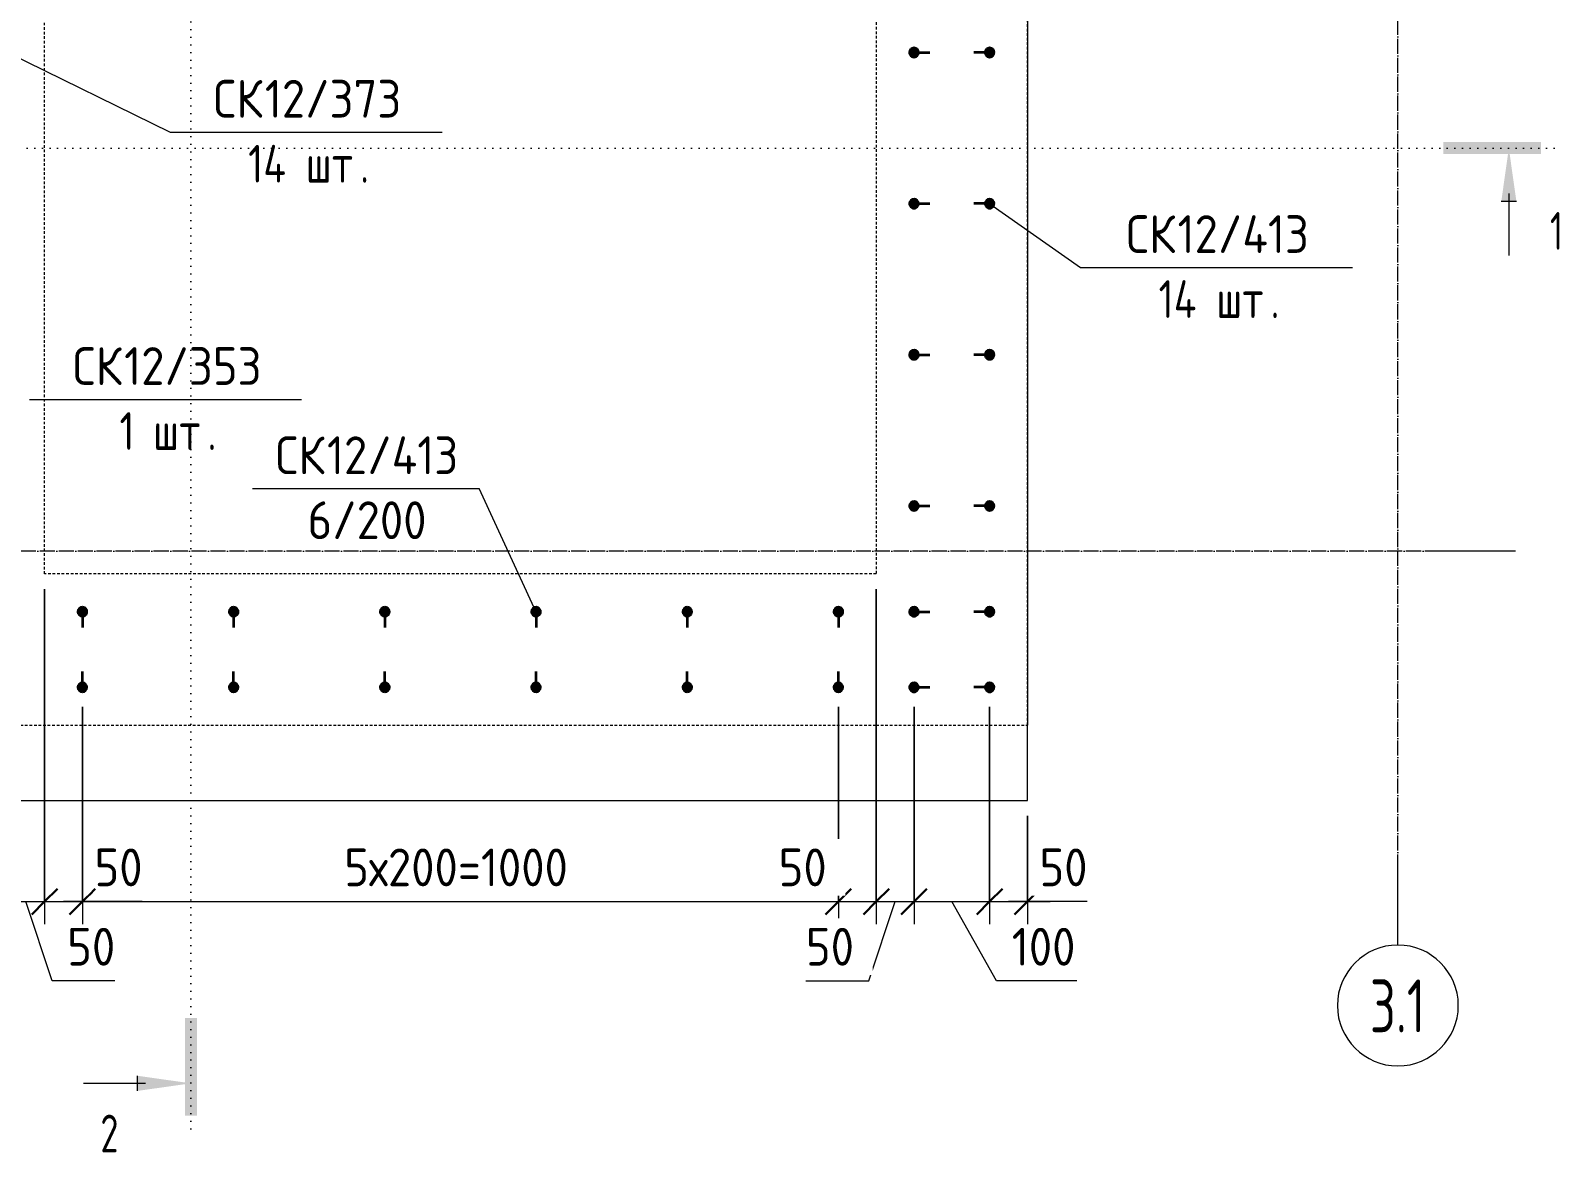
# Model space of a CAD drawing. Header units: millimetres. Extents: x -24758 to -3756, y -1583 to 75054.
# Drawn here: x -5779 to -3756, y 72010 to 73494 of the extents above; entities that cross this region are included whole.
import ezdxf

# ---------------------------------------------------------------- set-up
doc = ezdxf.new("R2010")
doc.units = ezdxf.units.MM
for name, pattern in [('01 Штриховая _4 мм_', [6, 3.5, -2.5]), ('02 Штрихпунктирная _20 мм_', [25, 20, -2.5, 0, -2.5]), ('04 Пунктир 10мм', [10, 0, -10])]:
    doc.linetypes.add(name, pattern=pattern)
for name, color, linetype, lineweight in [('AA_Dim', 7, 'Continuous', 9), ('AA_Dim-20', 7, 'Continuous', 9), ('AA_Linii', 7, 'Continuous', 9), ('AA_Razrez', 7, 'Continuous', 9), ('AA_Vinoska', 7, 'Continuous', 9), ('AF_Stena_Опалубка', 7, 'Continuous', 20), ('KR_Armatura', 7, 'Continuous', 20), ('KR_Armatura_Tonkie', 7, 'Continuous', 20), ('KR_Fundament', 7, 'Continuous', 20), ('Оси', 7, 'Continuous', 9)]:
    doc.layers.add(name, color=color, linetype=linetype, lineweight=lineweight)
doc.styles.add('ISOCPEUR', font='isocpeur.ttf', dxfattribs={"width": 0.7, "height": 50})
doc.styles.add('ISOCPEUR_1', font='isocpeur.ttf', dxfattribs={"width": 0.9, "height": 50})
doc.styles.add('ISOCPEUR_2', font='isocpeur.ttf', dxfattribs={"width": 0.8, "height": 50})
doc.styles.add('ISOCPEUR_3', font='isocpeur.ttf', dxfattribs={"width": 0.7, "height": 70})
doc.dimstyles.new('01_Точн_3_знака__непрозр_', dxfattribs={"dimscale": 304.8, "dimtxt": 49.799059, "dimasz": 0.111549, "dimexe": 0.098425, "dimexo": 0.065617, "dimgap": 0.016404, "dimtad": 1, "dimdec": 3, "dimrnd": 0.001, "dimdsep": 46, "dimtxsty": 'ISOCPEUR_1', "dimblk1": 'OBLIQUE', "dimblk2": 'OBLIQUE', "dimsah": 1, "dimcen": 0.09, "dimdle": 0.098425, "dimazin": 0, "dimtfac": 1, "dimtdec": 4, "dimtix": 1, "dimtmove": 1, "dimatfit": 3, "dimfxl": 1, "dimtvp": 1, "dimtfill": 1, "dimtolj": 1, "dimtzin": 0, "dimlwd": 18, "dimlwe": 18, "dimarcsym": 2})
doc.dimstyles.new('01_Точн_3_знака__непрозр__1', dxfattribs={"dimscale": 304.8, "dimtxt": 49.799059, "dimasz": 0.111549, "dimexe": 0.098425, "dimexo": 0.065617, "dimgap": 0.016404, "dimtad": 1, "dimdec": 3, "dimrnd": 0.001, "dimdsep": 46, "dimtxsty": 'ISOCPEUR_1', "dimblk1": 'OBLIQUE', "dimblk2": 'OBLIQUE', "dimsah": 1, "dimcen": 0.09, "dimdle": 0.098425, "dimazin": 0, "dimtfac": 1, "dimtdec": 4, "dimtix": 1, "dimtmove": 0, "dimatfit": 3, "dimfxl": 1, "dimtvp": 1, "dimtfill": 1, "dimtolj": 1, "dimtzin": 0, "dimlwd": 18, "dimlwe": 18, "dimarcsym": 2})

# ---------------------------------------------------------------- blocks, each defined once
blk = doc.blocks.new('351_Ряд стержней П переменный шаг _НесАрм_РабПлоск_ - Тип 1-3896515-Арм_КР_-0_100_1 этаж копия 2 копия 1')
at = {"layer": 'KR_Armatura_Tonkie', "lineweight": 35}
for points in [[(-6, 1046), (-7.6, 1045.8), (-9, 1045.2), (-10.2, 1044.2), (-11.2, 1043), (-11.8, 1041.6), (-12, 1040), (-11.8, 1038.4), (-11.2, 1037), (-10.2, 1035.8), (-9, 1034.8), (-7.6, 1034.2), (-5.6, 1034), (-4.4, 1034.2), (-3, 1034.8), (-1.8, 1035.8), (-0.8, 1037), (-0.2, 1038.4), (0, 1040), (-0.2, 1041.6), (-0.8, 1043), (-1.8, 1044.2), (-3, 1045.2), (-4.4, 1045.8), (-5.6, 1046)], [(94, 1046), (92.4, 1045.8), (90.9, 1045.1), (89.8, 1044.2), (88.8, 1043), (88.2, 1041.6), (88, 1040), (88.2, 1038.4), (88.8, 1037), (89.8, 1035.8), (91, 1034.8), (92.4, 1034.2), (94, 1034), (95.6, 1034.2), (97.2, 1035), (98.2, 1035.8), (99.2, 1037), (99.8, 1038.4), (100, 1040), (99.8, 1041.6), (99.2, 1043), (98.2, 1044.2), (97, 1045.2), (95.6, 1045.8)], [(-6, 946), (-7.6, 945.8), (-9, 945.2), (-10.2, 944.2), (-11.2, 943), (-11.8, 941.6), (-12, 940), (-11.8, 938.4), (-11.2, 937), (-10.2, 935.8), (-9, 934.8), (-7.6, 934.2), (-5.6, 934), (-4.4, 934.2), (-3, 934.8), (-1.8, 935.8), (-0.8, 937), (-0.2, 938.4), (0, 940), (-0.2, 941.6), (-0.8, 943), (-1.8, 944.2), (-3, 945.2), (-4.4, 945.8), (-5.6, 946)], [(94, 946), (92.4, 945.8), (90.6, 944.9), (89.8, 944.2), (88.8, 943), (88.2, 941.6), (88, 940), (88.2, 938.4), (88.8, 937), (89.8, 935.8), (91, 934.8), (92.4, 934.2), (94, 934), (95.6, 934.2), (97.2, 935), (98.2, 935.8), (99.2, 937), (99.8, 938.4), (100, 940), (99.8, 941.6), (99.2, 943), (98.2, 944.2), (97, 945.2), (95.6, 945.8)], [(-6, 806), (-7.6, 805.8), (-9, 805.2), (-10.2, 804.2), (-11.2, 803), (-11.8, 801.6), (-12, 800), (-11.8, 798.4), (-11.2, 797), (-10.2, 795.8), (-9, 794.8), (-7.6, 794.2), (-5.6, 794), (-3.7, 794.5), (-3, 794.8), (-1.8, 795.8), (-0.8, 797), (-0.2, 798.4), (0, 800), (-0.2, 801.6), (-0.8, 803), (-1.8, 804.2), (-3, 805.2), (-4.4, 805.8), (-5.6, 806)], [(94, 806), (92.4, 805.8), (91, 805.2), (89.8, 804.2), (88.8, 803), (88.2, 801.6), (88, 800), (88.2, 798.4), (88.8, 797), (89.8, 795.8), (91.7, 794.5), (92.4, 794.2), (94, 794), (96.3, 794.5), (97.2, 795), (98.2, 795.8), (99.2, 797), (99.8, 798.4), (100, 800), (99.8, 801.6), (99.2, 803), (98.2, 804.2), (97, 805.2), (95.6, 805.8)], [(-6, 606), (-7.6, 605.8), (-9, 605.2), (-10.2, 604.2), (-11.2, 603), (-11.8, 601.6), (-12, 600), (-11.8, 598.4), (-11.2, 597), (-10.2, 595.8), (-9, 594.8), (-7.6, 594.2), (-5.6, 594), (-4.4, 594.2), (-3, 594.8), (-1.8, 595.8), (-0.8, 597), (-0.2, 598.4), (0, 600), (-0.2, 601.6), (-0.8, 603), (-1.8, 604.2), (-3, 605.2), (-4.4, 605.8), (-5.6, 606)], [(94, 606), (92.4, 605.8), (91, 605.2), (89.8, 604.2), (88.8, 603), (88.2, 601.6), (88, 600), (88.2, 598.4), (88.8, 597), (89.8, 595.8), (91, 594.8), (92.4, 594.2), (94.3, 594), (95.6, 594.2), (97.2, 595), (98.2, 595.8), (99.2, 597), (99.8, 598.4), (100, 600), (99.8, 601.6), (99.2, 603), (98.2, 604.2), (97, 605.2), (95.6, 605.8)], [(-6, 406), (-7.6, 405.8), (-9, 405.2), (-10.2, 404.2), (-11.2, 403), (-11.8, 401.6), (-12, 400), (-11.8, 398.4), (-11.2, 397), (-10.2, 395.8), (-9, 394.8), (-7.6, 394.2), (-5.6, 394), (-4.4, 394.2), (-3, 394.8), (-1.8, 395.8), (-0.8, 397), (-0.2, 398.4), (0, 400), (-0.2, 401.6), (-0.8, 403), (-1.8, 404.2), (-3, 405.2), (-4.4, 405.8), (-5.6, 406)], [(94, 406), (92.4, 405.8), (91, 405.2), (89.8, 404.2), (88.8, 403), (88.2, 401.6), (88, 400), (88.2, 398.4), (88.8, 397), (89.8, 395.8), (91, 394.8), (92.4, 394.2), (94, 394), (95.6, 394.2), (97.2, 395), (98.2, 395.8), (99.2, 397), (99.8, 398.4), (100, 400), (99.8, 401.6), (99.2, 403), (98.2, 404.2), (97, 405.2), (95.6, 405.8)], [(-6, 206), (-8, 205.6), (-9, 205.2), (-10.2, 204.2), (-11.2, 203), (-11.8, 201.6), (-12, 200), (-11.8, 198.4), (-11.2, 197), (-10.2, 195.8), (-9, 194.8), (-7.6, 194.2), (-5.6, 194), (-4.4, 194.2), (-3, 194.8), (-1.8, 195.8), (-0.8, 197), (-0.2, 198.4), (0, 200), (-0.2, 201.6), (-0.8, 203), (-1.8, 204.2), (-3, 205.2), (-4.4, 205.8)], [(94, 206), (92, 205.6), (91, 205.2), (89.8, 204.2), (88.8, 203), (88.2, 201.6), (88, 200), (88.2, 198.4), (88.8, 197), (89.8, 195.8), (91, 194.8), (92.4, 194.2), (94, 194), (95.6, 194.2), (97.2, 195), (98.2, 195.8), (99.2, 197), (99.8, 198.4), (100, 200), (99.8, 201.6), (99.2, 203), (98.2, 204.2), (97, 205.2), (95.6, 205.8)], [(-6, 6), (-7.6, 5.8), (-9, 5.2), (-10.2, 4.2), (-11.2, 3), (-11.8, 1.6), (-12, 0), (-11.8, -1.6), (-11.2, -3), (-10.2, -4.2), (-9, -5.2), (-7.6, -5.8), (-5.6, -6), (-4.4, -5.8), (-3, -5.2), (-1.8, -4.2), (-0.8, -3), (-0.2, -1.6), (0, 0), (-0.2, 1.6), (-0.8, 3), (-1.8, 4.2), (-3, 5.2), (-4.4, 5.8), (-5.6, 6)], [(-6, 6), (-7.6, 5.8), (-9, 5.2), (-10.2, 4.2), (-11.2, 3), (-11.8, 1.6), (-12, 0), (-11.8, -1.6), (-11.2, -3), (-10.2, -4.2), (-9, -5.2), (-7.6, -5.8), (-5.6, -6), (-4.4, -5.8), (-3, -5.2), (-1.8, -4.2), (-0.8, -3), (-0.2, -1.6), (0, 0), (-0.2, 1.6), (-0.8, 3), (-1.8, 4.2), (-3, 5.2), (-4.4, 5.8), (-5.6, 6)], [(94, 6), (92.4, 5.8), (91, 5.2), (89.8, 4.2), (88.8, 3), (88.2, 1.6), (88, 0), (88.2, -1.6), (88.8, -3), (89.8, -4.2), (91, -5.2), (92.4, -5.8), (94, -6), (95.6, -5.8), (97.2, -5), (98.2, -4.2), (99.2, -3), (99.8, -1.6), (100, 0), (99.8, 1.6), (99.2, 3), (98.2, 4.2), (97, 5.2), (95.6, 5.8)], [(94, 6), (92.4, 5.8), (91, 5.2), (89.8, 4.2), (88.8, 3), (88.2, 1.6), (88, 0), (88.2, -1.6), (88.8, -3), (89.8, -4.2), (91, -5.2), (92.4, -5.8), (94, -6), (95.6, -5.8), (97.2, -5), (98.2, -4.2), (99.2, -3), (99.8, -1.6), (100, 0), (99.8, 1.6), (99.2, 3), (98.2, 4.2), (97, 5.2), (95.6, 5.8)], [(-6, -194), (-7.6, -194.2), (-9.7, -195.3), (-10.2, -195.8), (-11.2, -197), (-11.8, -198.4), (-12, -200), (-11.8, -201.6), (-11.2, -203), (-10.2, -204.2), (-9, -205.2), (-7.6, -205.8), (-5.6, -206), (-4.4, -205.8), (-3, -205.2), (-1.8, -204.2), (-0.8, -203), (-0.2, -201.6), (0, -200), (-0.2, -198.4), (-0.8, -197), (-2.3, -195.3), (-3, -194.8), (-4.4, -194.2)], [(94, -194), (92.4, -194.2), (90.3, -195.3), (89.8, -195.8), (88.8, -197), (88.2, -198.4), (88, -200), (88.2, -201.6), (88.8, -203), (89.8, -204.2), (91, -205.2), (92.4, -205.8), (94, -206), (95.6, -205.8), (97.2, -205), (98.2, -204.2), (99.2, -203), (99.8, -201.6), (100, -200), (99.8, -198.4), (99.2, -197), (98.2, -195.8), (97, -194.8), (95.6, -194.2)], [(-6, -394), (-7.6, -394.2), (-9, -394.8), (-10.3, -395.8), (-11.2, -397), (-11.8, -398.4), (-12, -400), (-11.8, -401.6), (-11.2, -403), (-10.2, -404.2), (-9, -405.2), (-7.6, -405.8), (-5.6, -406), (-4.4, -405.8), (-3, -405.2), (-1.8, -404.2), (-0.8, -403), (-0.2, -401.6), (0, -400), (-0.2, -398.4), (-0.8, -397), (-1.8, -395.8), (-3, -394.8), (-4.4, -394.2)], [(94, -394), (92.4, -394.2), (91, -394.8), (89.7, -395.8), (88.8, -397), (88.2, -398.4), (88, -400), (88.2, -401.6), (88.8, -403), (89.8, -404.2), (91, -405.2), (92.4, -405.8), (94, -406), (95.6, -405.8), (97.2, -405), (98.2, -404.2), (99.2, -403), (99.8, -401.6), (100, -400), (99.8, -398.4), (99.2, -397), (98.2, -395.8), (97, -394.8), (95.6, -394.2)], [(-6, -594), (-7.6, -594.2), (-9, -594.8), (-10.6, -596.2), (-11.2, -597), (-11.8, -598.4), (-12, -600), (-11.8, -601.6), (-11.2, -603), (-10.2, -604.2), (-9, -605.2), (-7.6, -605.8), (-5.6, -606), (-4.4, -605.8), (-3, -605.2), (-1.8, -604.2), (-0.8, -603), (-0.2, -601.6), (0, -600), (-0.2, -598.4), (-0.8, -597), (-1.8, -595.8), (-3, -594.8), (-4.4, -594.2)], [(94, -594), (92.4, -594.2), (91, -594.8), (89.4, -596.2), (88.8, -597), (88.2, -598.4), (88, -600), (88.2, -601.6), (88.8, -603), (89.8, -604.2), (91, -605.2), (92.4, -605.8), (94, -606), (95.6, -605.8), (97.2, -605), (98.2, -604.2), (99.2, -603), (99.8, -601.6), (100, -600), (99.8, -598.4), (99.2, -597), (98.2, -595.8), (97, -594.8), (95.6, -594.2)], [(-6, -794), (-7.6, -794.2), (-9, -794.8), (-10.2, -795.8), (-11.2, -797), (-11.8, -798.4), (-12, -800), (-11.8, -801.6), (-11.2, -803), (-10.2, -804.2), (-9, -805.2), (-7.6, -805.8), (-5.6, -806), (-4.4, -805.8), (-3, -805.2), (-1.8, -804.2), (-0.8, -803), (-0.2, -801.6), (0, -800), (-0.2, -798.4), (-1, -796.7), (-1.8, -795.8), (-3, -794.8), (-4.4, -794.2)], [(94, -794), (92.4, -794.2), (91, -794.8), (89.8, -795.8), (88.8, -797), (88.2, -798.4), (88, -800), (88.2, -801.6), (88.8, -803), (89.8, -804.2), (91, -805.2), (92.4, -805.8), (94, -806), (95.6, -805.8), (97.2, -805), (98.2, -804.2), (99.2, -803), (99.8, -801.6), (100, -800), (99.8, -798.4), (99.2, -797), (98.2, -795.8), (97, -794.8), (95.6, -794.2)], [(-6, -934), (-7.6, -934.2), (-9, -934.8), (-10.2, -935.8), (-11.2, -937), (-11.8, -938.4), (-12, -940), (-11.8, -941.6), (-11.2, -943), (-10.2, -944.2), (-9, -945.2), (-7.6, -945.8), (-5.6, -946), (-4.4, -945.8), (-3, -945.2), (-1.8, -944.2), (-0.8, -943), (-0.2, -941.6), (0, -940), (-0.2, -938.4), (-0.8, -937), (-1.8, -935.8), (-3.7, -934.5), (-4.4, -934.2), (-5.6, -934)], [(94, -934), (91.7, -934.5), (91, -934.8), (89.8, -935.8), (88.8, -937), (88.2, -938.4), (88, -940), (88.2, -941.6), (88.8, -943), (89.8, -944.2), (91, -945.2), (92.4, -945.8), (94, -946), (95.6, -945.8), (97.2, -945), (98.2, -944.2), (99.2, -943), (99.8, -941.6), (100, -940), (99.8, -938.4), (99.2, -937), (98.2, -935.8), (96.3, -934.5), (95.6, -934.2)], [(-6, -1034), (-7.6, -1034.2), (-9, -1034.8), (-10.2, -1035.8), (-11.2, -1037), (-11.8, -1038.4), (-12, -1040), (-11.8, -1041.6), (-11.2, -1043), (-10.2, -1044.2), (-9, -1045.2), (-7.6, -1045.8), (-5.6, -1046), (-4.4, -1045.8), (-3, -1045.2), (-1.8, -1044.2), (-0.8, -1043), (-0.2, -1041.6), (0, -1040), (-0.2, -1038.4), (-0.8, -1037), (-1.8, -1035.8), (-3.1, -1034.8), (-4.4, -1034.2), (-5.6, -1034)], [(94, -1034), (92.4, -1034.2), (91, -1034.8), (89.8, -1035.8), (88.8, -1037), (88.2, -1038.4), (88, -1040), (88.2, -1041.6), (88.8, -1043), (89.8, -1044.2), (91, -1045.2), (92.4, -1045.8), (94, -1046), (95.6, -1045.8), (97.2, -1045), (98.2, -1044.2), (99.2, -1043), (99.8, -1041.6), (100, -1040), (99.8, -1038.4), (99.2, -1037), (98.2, -1035.8), (96.9, -1034.8), (95.6, -1034.2)]]:
    blk.add_hatch(color=256, dxfattribs=at).paths.add_polyline_path(points)
at = {"layer": 'KR_Armatura'}
for centre in [(-6, 1040), (94, 1040), (-6, 940), (94, 940), (-6, 800), (94, 800), (-6, 600), (94, 600), (-6, 400), (94, 400), (-6, 200), (94, 200), (-6, 0), (-6, 0), (94, 0), (94, 0), (-6, -200), (94, -200), (-6, -400), (94, -400), (-6, -600), (94, -600), (-6, -800), (94, -800), (-6, -940), (94, -940), (-6, -1040), (94, -1040)]:
    blk.add_circle(centre, 6, dxfattribs=at)
at = {"layer": 'KR_Armatura_Tonkie', "lineweight": 35}
for p, q in [((0, 1040), (15, 1040)), ((88, 1040), (73, 1040)), ((0, 940), (15, 940)), ((88, 940), (73, 940)), ((0, 800), (15, 800)), ((88, 800), (73, 800)), ((0, 600), (15, 600)), ((88, 600), (73, 600)), ((0, 400), (15, 400)), ((88, 400), (73, 400)), ((0, 200), (15, 200)), ((88, 200), (73, 200)), ((0, 0), (15, 0)), ((88, 0), (73, 0)), ((0, 0), (15, 0)), ((88, 0), (73, 0)), ((0, -200), (15, -200)), ((88, -200), (73, -200)), ((0, -400), (15, -400)), ((88, -400), (73, -400)), ((0, -600), (15, -600)), ((88, -600), (73, -600)), ((0, -800), (15, -800)), ((88, -800), (73, -800)), ((0, -940), (15, -940)), ((88, -940), (73, -940)), ((0, -1040), (15, -1040)), ((88, -1040), (73, -1040))]:
    blk.add_line(p, q, dxfattribs=at)
for centre, start, end in [((-6, 1040), 360, 180), ((-6, 1040), 180, 0), ((94, 1040), 360, 180), ((94, 1040), 180, 360), ((-6, 940), 360, 180), ((-6, 940), 180, 0), ((94, 940), 360, 180), ((94, 940), 180, 360), ((-6, 800), 360, 180), ((-6, 800), 180, 0), ((94, 800), 360, 180), ((94, 800), 180, 360), ((-6, 600), 360, 180), ((-6, 600), 180, 0), ((94, 600), 360, 180), ((94, 600), 180, 360), ((-6, 400), 360, 180), ((94, 400), 360, 180), ((-6, 400), 180, 0), ((94, 400), 180, 360), ((-6, 200), 360, 180), ((94, 200), 360, 180), ((-6, 200), 180, 360), ((94, 200), 180, 360), ((-6, 0), 360, 180), ((-6, 0), 360, 180), ((-6, 0), 180, 360), ((94, 0), 360, 180), ((94, 0), 360, 180), ((94, 0), 180, 360), ((-6, 0), 180, 360), ((94, 0), 180, 360), ((-6, -200), 360, 180), ((-6, -200), 180, 360), ((94, -200), 360, 180), ((94, -200), 180, 360), ((-6, -400), 360, 180), ((-6, -400), 180, 0), ((94, -400), 360, 180), ((94, -400), 180, 360), ((-6, -600), 360, 180), ((-6, -600), 180, 0), ((94, -600), 360, 180), ((94, -600), 180, 360), ((-6, -800), 360, 180), ((-6, -800), 180, 0), ((94, -800), 360, 180), ((94, -800), 180, 360), ((-6, -940), 360, 180), ((-6, -940), 180, 0), ((94, -940), 360, 180), ((94, -940), 180, 360), ((-6, -1040), 360, 180), ((-6, -1040), 180, 0), ((94, -1040), 360, 180), ((94, -1040), 180, 360)]:
    blk.add_arc(centre, 6, start, end, dxfattribs=at)
blk = doc.blocks.new('351_Ряд стержней П переменный шаг _НесАрм_РабПлоск_ - Тип 1-V15-Арм_КР_-0_100_1 этаж копия 2 копия 1')
at = {"layer": 'KR_Armatura_Tonkie', "lineweight": 35}
for points in [[(0, 500), (-0.2, 501.6), (-1.1, 503.4), (-1.8, 504.2), (-3, 505.2), (-4.4, 505.8), (-6, 506), (-7.6, 505.8), (-9, 505.2), (-10.2, 504.2), (-11.2, 503), (-11.8, 501.6), (-12, 500), (-11.8, 498.4), (-11.2, 497), (-10.2, 495.8), (-9, 494.8), (-7.6, 494.2), (-6, 494), (-4.4, 494.2), (-3, 494.8), (-1.8, 495.8), (-0.8, 497), (-0.2, 498.4)], [(100, 500), (99.8, 501.6), (99.1, 503.1), (98.2, 504.2), (97, 505.2), (95.6, 505.8), (94, 506), (92.4, 505.8), (91, 505.2), (89.8, 504.2), (88.8, 503), (88.2, 501.6), (88, 500), (88.2, 498.4), (88.8, 497), (89.8, 495.8), (91, 494.8), (92.4, 494.2), (94, 494), (95.6, 494.2), (97, 494.8), (98.2, 495.8), (99.2, 497), (99.8, 498.4)], [(0, 300), (-0.2, 301.6), (-1.1, 303.4), (-1.8, 304.2), (-3.1, 305.2), (-4.4, 305.8), (-6, 306), (-7.6, 305.8), (-9, 305.2), (-10.2, 304.2), (-11.2, 303), (-11.8, 301.6), (-12, 300), (-11.8, 298.4), (-11.2, 297), (-10.2, 295.8), (-9, 294.8), (-7.6, 294.2), (-6, 294), (-4.4, 294.2), (-3, 294.8), (-1.8, 295.8), (-0.8, 297), (-0.2, 298.4)], [(100, 300), (99.8, 301.6), (99.1, 303.1), (98.2, 304.2), (96.9, 305.2), (95.6, 305.8), (94, 306), (92.4, 305.8), (91, 305.2), (89.8, 304.2), (88.8, 303), (88.2, 301.6), (88, 300), (88.2, 298.4), (88.8, 297), (89.8, 295.8), (91, 294.8), (92.4, 294.2), (94, 294), (95.6, 294.2), (97, 294.8), (98.2, 295.8), (99.2, 297), (99.8, 298.4)], [(0, 100), (-0.2, 101.6), (-0.8, 103), (-1.8, 104.2), (-3, 105.2), (-4.4, 105.8), (-6, 106), (-7.6, 105.8), (-9, 105.2), (-10.2, 104.2), (-11.2, 103), (-11.8, 101.6), (-11.9, 99.5), (-11.8, 98.4), (-11.2, 97), (-10.2, 95.8), (-9, 94.8), (-7.6, 94.2), (-6, 94), (-4.4, 94.2), (-3, 94.8), (-1.8, 95.8), (-0.8, 97), (-0.2, 98.4), (-0.1, 99.5)], [(100, 100), (99.8, 101.6), (99.2, 103), (98.2, 104.2), (97, 105.2), (95.6, 105.8), (94, 106), (92.4, 105.8), (91, 105.2), (89.8, 104.2), (88.8, 103), (88.2, 101.6), (88.1, 99.5), (88.2, 98.4), (88.8, 97), (89.8, 95.8), (91, 94.8), (92.4, 94.2), (94, 94), (95.6, 94.2), (97, 94.8), (98.2, 95.8), (99.2, 97), (99.8, 98.4), (99.9, 99.5)], [(0, -100), (-0.2, -98.4), (-1.1, -96.6), (-1.8, -95.8), (-3, -94.8), (-4.4, -94.2), (-6, -94), (-7.6, -94.2), (-9, -94.8), (-10.2, -95.8), (-11.2, -97), (-11.8, -98.4), (-12, -100), (-11.8, -101.6), (-11.2, -103), (-10.2, -104.2), (-9, -105.2), (-7.6, -105.8), (-6, -106), (-4.4, -105.8), (-3, -105.2), (-1.8, -104.2), (-0.8, -103), (-0.2, -101.6)], [(100, -100), (99.8, -98.4), (99.1, -96.9), (98.2, -95.8), (97, -94.8), (95.6, -94.2), (94, -94), (92.4, -94.2), (91, -94.8), (89.8, -95.8), (88.8, -97), (88.2, -98.4), (88, -100), (88.2, -101.6), (88.8, -103), (89.8, -104.2), (91, -105.2), (92.4, -105.8), (94, -106), (95.6, -105.8), (97, -105.2), (98.2, -104.2), (99.2, -103), (99.8, -101.6)], [(0, -300), (-0.2, -298.4), (-1.1, -296.6), (-1.8, -295.8), (-3, -294.8), (-4.4, -294.2), (-6, -294), (-7.6, -294.2), (-9.2, -295), (-10.2, -295.8), (-11.2, -297), (-11.8, -298.4), (-12, -300), (-11.8, -301.6), (-11.2, -303), (-10.2, -304.2), (-9, -305.2), (-7.6, -305.8), (-6, -306), (-4.4, -305.8), (-3, -305.2), (-1.8, -304.2), (-0.8, -303), (-0.2, -301.6)], [(100, -300), (99.8, -298.4), (99.1, -296.9), (98.2, -295.8), (97, -294.8), (95.6, -294.2), (94, -294), (92.4, -294.2), (90.8, -295), (89.8, -295.8), (88.8, -297), (88.2, -298.4), (88, -300), (88.2, -301.6), (88.8, -303), (89.8, -304.2), (91, -305.2), (92.4, -305.8), (94, -306), (95.6, -305.8), (97, -305.2), (98.2, -304.2), (99.2, -303), (99.8, -301.6)], [(0, -500), (-0.2, -498.4), (-0.8, -497), (-1.8, -495.8), (-3, -494.8), (-4.4, -494.2), (-6, -494), (-7.6, -494.2), (-9, -494.8), (-10.2, -495.8), (-11.2, -497), (-11.8, -498.4), (-11.9, -500.7), (-11.8, -501.6), (-11.2, -503), (-10.2, -504.2), (-9, -505.2), (-7.6, -505.8), (-6, -506), (-4.4, -505.8), (-3, -505.2), (-1.8, -504.2), (-0.8, -503), (-0.1, -500.7)], [(100, -500), (99.8, -498.4), (99.2, -497), (98.2, -495.8), (97, -494.8), (95.6, -494.2), (94, -494), (92.4, -494.2), (91, -494.8), (89.8, -495.8), (88.8, -497), (88.2, -498.4), (88.1, -500.7), (88.2, -501.6), (88.8, -503), (89.8, -504.2), (91, -505.2), (92.4, -505.8), (94, -506), (95.6, -505.8), (97, -505.2), (98.2, -504.2), (99.2, -503), (99.9, -500.7)]]:
    blk.add_hatch(color=256, dxfattribs=at).paths.add_polyline_path(points)
at = {"layer": 'KR_Armatura'}
for centre in [(-6, 500), (94, 500), (-6, 300), (94, 300), (-6, 100), (94, 100), (-6, -100), (94, -100), (-6, -300), (94, -300), (-6, -500), (94, -500)]:
    blk.add_circle(centre, 6, dxfattribs=at)
at = {"layer": 'KR_Armatura_Tonkie', "lineweight": 35}
for p, q in [((0, 500), (15, 500)), ((88, 500), (73, 500)), ((0, 300), (15, 300)), ((88, 300), (73, 300)), ((0, 100), (15, 100)), ((88, 100), (73, 100)), ((0, -100), (15, -100)), ((88, -100), (73, -100)), ((0, -300), (15, -300)), ((88, -300), (73, -300)), ((0, -500), (15, -500)), ((88, -500), (73, -500))]:
    blk.add_line(p, q, dxfattribs=at)
for centre, start, end in [((-6, 500), 360, 180), ((94, 500), 0, 180), ((-6, 500), 180, 360), ((94, 500), 180, 360), ((-6, 300), 360, 180), ((94, 300), 0, 180), ((-6, 300), 180, 360), ((94, 300), 180, 360), ((-6, 100), 360, 180), ((94, 100), 0, 180), ((-6, 100), 180, 360), ((94, 100), 180, 360), ((-6, -100), 360, 180), ((-6, -100), 180, 360), ((94, -100), 0, 180), ((94, -100), 180, 360), ((-6, -300), 360, 180), ((-6, -300), 180, 360), ((94, -300), 0, 180), ((94, -300), 180, 360), ((-6, -500), 360, 180), ((-6, -500), 180, 360), ((94, -500), 0, 180), ((94, -500), 180, 360)]:
    blk.add_arc(centre, 6, start, end, dxfattribs=at)
blk = doc.blocks.new('Разрез - Номер узла_ сзади-394133-Арм_КР_-0_100_1 этаж копия 2 копия 1')
at = {"layer": 'AA_Razrez'}
for points in [[(7.33, 0.4), (7.33, -0.39), (0.87, -0.39), (0.87, 0.4)], [(3.5, -3.53), (2.5, -3.53), (3, 0)]]:
    blk.add_hatch(color=256, dxfattribs=at).paths.add_polyline_path(points)
for p, q in [((3, -3), (3, -7.1)), ((2.5, -3.53), (3.5, -3.53))]:
    blk.add_line(p, q, dxfattribs=at)
blk = doc.blocks.new('042_М_Арматуры - Диам длина поз _ Комментарий-2260297-Арм_КР_-0_100_1 этаж копия 2 копия 1')
at = {"layer": 'AA_Vinoska'}
blk.add_line((-9, 0), (9, 0), dxfattribs=at)
blk = doc.blocks.new('042_М_Арматуры - Диам длина поз _ Шаг колво-3174169-Арм_КР_-0_100_1 этаж копия 2 копия 1')
at = {"layer": 'AA_Vinoska'}
blk.add_line((-7.5, 0), (7.5, 0), dxfattribs=at)
blk = doc.blocks.new('Ось сетки - d_4мм-2765513-Арм_КР_-0_100_1 этаж копия 2 копия 1')
at = {"layer": 'Оси'}
for start, end in [(360, 180), (360, 180), (180, 360), (180, 360)]:
    blk.add_arc((0, 0), 4, start, end, dxfattribs=at)
blk = doc.blocks.new('DIMBLOCK58-Арм_КР_-0_100_1 этаж копия 2 копия 1')
at = {"layer": 'AA_Dim-20', "lineweight": 18, "transparency": 16777216}
for p, q in [((-5759.9, 72755), (-5759.9, 72311.4)), ((-5759.9, 72341.4), (-5759.9, 72755)), ((-5809.9, 72599), (-5809.9, 72311.4)), ((-5809.9, 72341.4), (-5809.9, 72599)), ((-5809.9, 72341.4), (-5759.9, 72341.4)), ((-5750.1, 72236.4), (-5784.9, 72341.4)), ((-5666.9, 72236.4), (-5750.1, 72236.4))]:
    blk.add_line(p, q, dxfattribs=at)
at = {"layer": 'AA_Dim-20', "lineweight": 30, "transparency": 16777216}
for p, q in [((-5809.9, 72341.4), (-5826.9, 72324.4)), ((-5809.9, 72341.4), (-5792.9, 72358.4)), ((-5759.9, 72341.4), (-5776.9, 72324.4)), ((-5759.9, 72341.4), (-5742.9, 72358.4))]:
    blk.add_line(p, q, dxfattribs=at)
at = {"layer": 'AA_Dim-20', "color": 0, "lineweight": 18, "transparency": 16777216, "insert": (-5730.1, 72306.7), "char_height": 50, "width": 75.848, "attachment_point": 1, "line_spacing_factor": 1.149209, "style": 'ISOCPEUR_1', "bg_fill": 3, "box_fill_scale": 1.25, "bg_fill_color": 256, "bg_fill_true_color": 13158600, "bg_fill_transparency": 0}
blk.add_mtext('50', dxfattribs=at)
blk = doc.blocks.new('_Oblique')
at = {"color": 0, "linetype": 'ByBlock', "lineweight": -2}
blk.add_line((-0.5, -0.5), (0.5, 0.5), dxfattribs=at)
blk = doc.blocks.new('DIMBLOCK59-Арм_КР_-0_100_1 этаж копия 2 копия 1')
at = {"layer": 'AA_Dim-20', "lineweight": 18, "transparency": 16777216}
for p, q in [((-5759.9, 72755), (-5759.9, 72311.4)), ((-5759.9, 72341.4), (-5759.9, 72755)), ((-5709.9, 72599), (-5709.9, 72311.4)), ((-5709.9, 72341.4), (-5709.9, 72599)), ((-5759.9, 72341.4), (-5679.9, 72341.4)), ((-5714, 72341.4), (-5734.9, 72341.4)), ((-5630.8, 72341.4), (-5714, 72341.4))]:
    blk.add_line(p, q, dxfattribs=at)
at = {"layer": 'AA_Dim-20', "lineweight": 30, "transparency": 16777216}
for p, q in [((-5759.9, 72341.4), (-5776.9, 72324.4)), ((-5759.9, 72341.4), (-5742.9, 72358.4)), ((-5709.9, 72341.4), (-5726.9, 72324.4)), ((-5709.9, 72341.4), (-5692.9, 72358.4))]:
    blk.add_line(p, q, dxfattribs=at)
at = {"layer": 'AA_Dim-20', "color": 0, "lineweight": 18, "transparency": 16777216, "insert": (-5694, 72411.7), "char_height": 50, "width": 75.848, "attachment_point": 1, "line_spacing_factor": 1.149209, "style": 'ISOCPEUR_1', "bg_fill": 3, "box_fill_scale": 1.25, "bg_fill_color": 256, "bg_fill_true_color": 13158600, "bg_fill_transparency": 0}
blk.add_mtext('50', dxfattribs=at)
blk = doc.blocks.new('DIMBLOCK60-Арм_КР_-0_100_1 этаж копия 2 копия 1')
at = {"layer": 'AA_Dim-20', "lineweight": 18, "transparency": 16777216}
for p, q in [((-5709.9, 72341.4), (-5709.9, 72599)), ((-4709.9, 72341.4), (-4709.9, 72599)), ((-5739.9, 72341.4), (-4679.9, 72341.4)), ((-5709.9, 72341.4), (-5709.9, 72311.4)), ((-4709.9, 72341.4), (-4709.9, 72311.4))]:
    blk.add_line(p, q, dxfattribs=at)
at = {"layer": 'AA_Dim-20', "lineweight": 30, "transparency": 16777216}
for p, q in [((-5709.9, 72341.4), (-5726.9, 72324.4)), ((-5709.9, 72341.4), (-5692.9, 72358.4)), ((-4709.9, 72341.4), (-4726.9, 72324.4)), ((-4709.9, 72341.4), (-4692.9, 72358.4))]:
    blk.add_line(p, q, dxfattribs=at)
at = {"layer": 'AA_Dim-20', "color": 0, "lineweight": 18, "transparency": 16777216, "insert": (-5363.6, 72411.7), "char_height": 50, "width": 368.896, "attachment_point": 1, "line_spacing_factor": 1.149209, "style": 'ISOCPEUR_1', "bg_fill": 3, "box_fill_scale": 1.25, "bg_fill_color": 256, "bg_fill_true_color": 13158600, "bg_fill_transparency": 0}
blk.add_mtext('5х200=1000', dxfattribs=at)
blk = doc.blocks.new('_None')
blk = doc.blocks.new('DIMBLOCK61-Арм_КР_-0_100_1 этаж копия 2 копия 1')
at = {"layer": 'AA_Dim-20', "lineweight": 18, "transparency": 16777216}
for p, q in [((-4659.9, 72755), (-4659.9, 72311.4)), ((-4659.9, 72341.4), (-4659.9, 72755)), ((-4709.9, 72599), (-4709.9, 72311.4)), ((-4709.9, 72341.4), (-4709.9, 72599)), ((-4789, 72341.4), (-4705.8, 72341.4)), ((-4739.9, 72341.4), (-4659.9, 72341.4)), ((-4705.8, 72341.4), (-4684.9, 72341.4))]:
    blk.add_line(p, q, dxfattribs=at)
at = {"layer": 'AA_Dim-20', "lineweight": 30, "transparency": 16777216}
for p, q in [((-4709.9, 72341.4), (-4726.9, 72324.4)), ((-4709.9, 72341.4), (-4692.9, 72358.4)), ((-4659.9, 72341.4), (-4676.9, 72324.4)), ((-4659.9, 72341.4), (-4642.9, 72358.4))]:
    blk.add_line(p, q, dxfattribs=at)
at = {"layer": 'AA_Dim-20', "color": 0, "lineweight": 18, "transparency": 16777216, "insert": (-4789, 72411.7), "char_height": 50, "width": 75.848, "attachment_point": 1, "line_spacing_factor": 1.149209, "style": 'ISOCPEUR_1', "bg_fill": 3, "box_fill_scale": 1.25, "bg_fill_color": 256, "bg_fill_true_color": 13158600, "bg_fill_transparency": 0}
blk.add_mtext('50', dxfattribs=at)
blk = doc.blocks.new('DIMBLOCK62-Арм_КР_-0_100_1 этаж копия 2 копия 1')
at = {"layer": 'AA_Dim-20', "lineweight": 18, "transparency": 16777216}
for p, q in [((-4659.9, 72755), (-4659.9, 72311.4)), ((-4659.9, 72341.4), (-4659.9, 72755)), ((-4609.9, 72599), (-4609.9, 72311.4)), ((-4609.9, 72341.4), (-4609.9, 72599)), ((-4669.7, 72236.4), (-4634.9, 72341.4)), ((-4659.9, 72341.4), (-4609.9, 72341.4)), ((-4752.9, 72236.4), (-4669.7, 72236.4))]:
    blk.add_line(p, q, dxfattribs=at)
at = {"layer": 'AA_Dim-20', "lineweight": 30, "transparency": 16777216}
for p, q in [((-4659.9, 72341.4), (-4676.9, 72324.4)), ((-4659.9, 72341.4), (-4642.9, 72358.4)), ((-4609.9, 72341.4), (-4626.9, 72324.4)), ((-4609.9, 72341.4), (-4592.9, 72358.4))]:
    blk.add_line(p, q, dxfattribs=at)
at = {"layer": 'AA_Dim-20', "color": 0, "lineweight": 18, "transparency": 16777216, "insert": (-4752.9, 72306.7), "char_height": 50, "width": 75.848, "attachment_point": 1, "line_spacing_factor": 1.149209, "style": 'ISOCPEUR_1', "bg_fill": 3, "box_fill_scale": 1.25, "bg_fill_color": 256, "bg_fill_true_color": 13158600, "bg_fill_transparency": 0}
blk.add_mtext('50', dxfattribs=at)
blk = doc.blocks.new('DIMBLOCK63-Арм_КР_-0_100_1 этаж копия 2 копия 1')
at = {"layer": 'AA_Dim-20', "lineweight": 18, "transparency": 16777216}
for p, q in [((-4609.9, 72599), (-4609.9, 72311.4)), ((-4609.9, 72341.4), (-4609.9, 72599)), ((-4509.9, 72599), (-4509.9, 72311.4)), ((-4509.9, 72341.4), (-4509.9, 72599)), ((-4609.9, 72341.4), (-4509.9, 72341.4)), ((-4500.6, 72236.4), (-4559.9, 72341.4)), ((-4394.4, 72236.4), (-4500.6, 72236.4))]:
    blk.add_line(p, q, dxfattribs=at)
at = {"layer": 'AA_Dim-20', "lineweight": 30, "transparency": 16777216}
for p, q in [((-4609.9, 72341.4), (-4626.9, 72324.4)), ((-4609.9, 72341.4), (-4592.9, 72358.4)), ((-4509.9, 72341.4), (-4526.9, 72324.4)), ((-4509.9, 72341.4), (-4492.9, 72358.4))]:
    blk.add_line(p, q, dxfattribs=at)
at = {"layer": 'AA_Dim-20', "color": 0, "lineweight": 18, "transparency": 16777216, "insert": (-4480.6, 72306.7), "char_height": 50, "width": 103.429, "attachment_point": 1, "line_spacing_factor": 1.149209, "style": 'ISOCPEUR_1', "bg_fill": 3, "box_fill_scale": 1.25, "bg_fill_color": 256, "bg_fill_true_color": 13158600, "bg_fill_transparency": 0}
blk.add_mtext('100', dxfattribs=at)
blk = doc.blocks.new('DIMBLOCK64-Арм_КР_-0_100_1 этаж копия 2 копия 1')
at = {"layer": 'AA_Dim-20', "lineweight": 18, "transparency": 16777216}
for p, q in [((-4509.9, 72599), (-4509.9, 72311.4)), ((-4509.9, 72341.4), (-4509.9, 72599)), ((-4459.9, 72455), (-4459.9, 72311.4)), ((-4459.9, 72341.4), (-4459.9, 72455)), ((-4509.9, 72341.4), (-4429.9, 72341.4)), ((-4464, 72341.4), (-4484.9, 72341.4)), ((-4380.8, 72341.4), (-4464, 72341.4))]:
    blk.add_line(p, q, dxfattribs=at)
at = {"layer": 'AA_Dim-20', "lineweight": 30, "transparency": 16777216}
for p, q in [((-4509.9, 72341.4), (-4526.9, 72324.4)), ((-4509.9, 72341.4), (-4492.9, 72358.4)), ((-4459.9, 72341.4), (-4476.9, 72324.4)), ((-4459.9, 72341.4), (-4442.9, 72358.4))]:
    blk.add_line(p, q, dxfattribs=at)
at = {"layer": 'AA_Dim-20', "color": 0, "lineweight": 18, "transparency": 16777216, "insert": (-4444, 72411.7), "char_height": 50, "width": 75.848, "attachment_point": 1, "line_spacing_factor": 1.149209, "style": 'ISOCPEUR_1', "bg_fill": 3, "box_fill_scale": 1.25, "bg_fill_color": 256, "bg_fill_true_color": 13158600, "bg_fill_transparency": 0}
blk.add_mtext('50', dxfattribs=at)

msp = doc.modelspace()

# ---------------------------------------------------------------- linework, layer by layer
at = {"layer": 'AA_Linii'}
for p, q in [((-4609.9069, 72619), (-4609.9069, 72621)), ((-4509.9069, 72619), (-4509.9069, 72621))]:
    msp.add_line(p, q, dxfattribs=at)
at = {"layer": 'AA_Razrez', "linetype": '04 Пунктир 10мм'}
for p, q in [((-5566.4069, 72040.9284), (-5566.4069, 74928.8103)), ((-3763.0811, 73338.4996), (-6912.514, 73338.4996))]:
    msp.add_line(p, q, dxfattribs=at)
at = {"layer": 'AA_Vinoska'}
for p, q in [((-5807.8865, 73464.5956), (-5594.0302, 73359.7234)), ((-4509.7922, 73264.6142), (-4389.7037, 73180.626)), ((-5109.9069, 72724.4647), (-5184.9404, 72887.9797))]:
    msp.add_line(p, q, dxfattribs=at)
at = {"layer": 'AF_Stena_Опалубка', "linetype": '01 Штриховая _4 мм_'}
for p, q in [((-4459.9069, 72575), (-4459.9069, 74755)), ((-5759.9069, 72775), (-5759.9069, 74555)), ((-4659.9069, 74555), (-4659.9069, 72775)), ((-4659.9069, 72775), (-5759.9069, 72775)), ((-6559.9069, 72575), (-4659.9069, 72575)), ((-4659.9069, 72575), (-4459.9069, 72575))]:
    msp.add_line(p, q, dxfattribs=at)
at = {"layer": 'KR_Fundament'}
for p, q in [((-4459.9069, 74755), (-4459.9069, 72575.0496)), ((-4459.9069, 72475), (-4459.9069, 72575)), ((-6659.9069, 72475), (-4459.9069, 72475))]:
    msp.add_line(p, q, dxfattribs=at)
at = {"layer": 'Оси', "linetype": '02 Штрихпунктирная _20 мм_'}
for p, q in [((-3969.9069, 72383.9479), (-3969.9069, 74762.2866)), ((-3914.0853, 72805), (-7298.9228, 72805))]:
    msp.add_line(p, q, dxfattribs=at)
at = {"layer": 'Оси'}
for p, q in [((-3814.0853, 72805), (-3914.0853, 72805)), ((-3969.9069, 72283.9479), (-3969.9069, 72383.9479))]:
    msp.add_line(p, q, dxfattribs=at)

# ---------------------------------------------------------------- block references
at = {"layer": 'AA_Razrez', "extrusion": (0, 0, -1), "xscale": 19.99999999999999, "yscale": 19.99999999999999, "zscale": 19.99999999999999}
msp.add_blockref('Разрез - Номер узла_ сзади-394133-Арм_КР_-0_100_1 этаж копия 2 копия 1', (3763.0811, 73338.4996), dxfattribs=at)
at = {"layer": 'AA_Razrez', "extrusion": (0, 0, -1), "xscale": 19.99999999999999, "yscale": 19.99999999999999, "zscale": 19.99999999999999, "rotation": 90.00000000000001}
msp.add_blockref('Разрез - Номер узла_ сзади-394133-Арм_КР_-0_100_1 этаж копия 2 копия 1', (5566.4069, 72040.9284), dxfattribs=at)
at = {"layer": 'AA_Vinoska', "xscale": 19.99999999999999, "yscale": 19.99999999999999, "zscale": 19.99999999999999}
for name, p in [('042_М_Арматуры - Диам длина поз _ Комментарий-2260297-Арм_КР_-0_100_1 этаж копия 2 копия 1', (-5414.0302, 73359.7234)), ('042_М_Арматуры - Диам длина поз _ Комментарий-2260297-Арм_КР_-0_100_1 этаж копия 2 копия 1', (-4209.7037, 73180.626)), ('042_М_Арматуры - Диам длина поз _ Комментарий-2260297-Арм_КР_-0_100_1 этаж копия 2 копия 1', (-5600.1081, 73006.048)), ('042_М_Арматуры - Диам длина поз _ Шаг колво-3174169-Арм_КР_-0_100_1 этаж копия 2 копия 1', (-5334.9404, 72887.9797))]:
    msp.add_blockref(name, p, dxfattribs=at)
at = {"layer": 'KR_Armatura_Tonkie', "lineweight": 35}
for name, p, rotation in [('351_Ряд стержней П переменный шаг _НесАрм_РабПлоск_ - Тип 1-3896515-Арм_КР_-0_100_1 этаж копия 2 копия 1', (-4515.9069, 73665.0002), 180), ('351_Ряд стержней П переменный шаг _НесАрм_РабПлоск_ - Тип 1-V15-Арм_КР_-0_100_1 этаж копия 2 копия 1', (-5209.9069, 72719), 270.0000000000001)]:
    msp.add_blockref(name, p, dxfattribs=dict(at, rotation=rotation))
at = {"layer": 'Оси', "xscale": 19.99999999999999, "yscale": 19.99999999999999, "zscale": 19.99999999999999}
msp.add_blockref('Ось сетки - d_4мм-2765513-Арм_КР_-0_100_1 этаж копия 2 копия 1', (-3969.9069, 72203.9479), dxfattribs=at)

# ---------------------------------------------------------------- texts
at = {"layer": 'AA_Razrez', "char_height": 50, "attachment_point": 1, "style": 'ISOCPEUR'}
for s, insert, width in [('\\fISOCPEUR|b0|i0|c204|p34|;\\W.7;1', (-3768.6926, 73253.9379), 21.324887), ('\\fISOCPEUR|b0|i0|c204|p34|;\\W.7;2', (-5686.1895, 72059.5008), 30.303787)]:
    msp.add_mtext(s, dxfattribs=dict(at, insert=insert, width=width))
at = {"layer": 'AA_Vinoska', "char_height": 50, "attachment_point": 1}
for s, insert, width, style in [('СК', (-5536.5074, 73428.8054), 82.253137, 'ISOCPEUR_1'), ('12/373', (-5468.6418, 73428.8054), 222.227775, 'ISOCPEUR_1'), ('14 ', (-5490.7174, 73342.8244), 92.3544, 'ISOCPEUR_2'), ('шт', (-5414.5174, 73342.8244), 87.2236, 'ISOCPEUR_2'), ('\\fISOCPEUR|b0|i0|c204|p34|;\\W.8;.', (-5342.5508, 73342.8244), 14.1097, 'ISOCPEUR_2'), ('СК', (-4329.1209, 73249.7081), 82.253137, 'ISOCPEUR_1'), ('12/413', (-4261.2552, 73249.7081), 215.012587, 'ISOCPEUR_1'), ('14 ', (-4286.3909, 73163.727), 92.3544, 'ISOCPEUR_2'), ('шт', (-4210.1909, 73163.727), 87.2236, 'ISOCPEUR_2'), ('\\fISOCPEUR|b0|i0|c204|p34|;\\W.8;.', (-4138.2242, 73163.727), 14.1097, 'ISOCPEUR_2'), ('СК', (-5722.5853, 73075.1301), 82.253137, 'ISOCPEUR_1'), ('12/353', (-5654.7197, 73075.1301), 222.227775, 'ISOCPEUR_1'), ('1 ', (-5660.8753, 72989.149), 53.8734, 'ISOCPEUR_2'), ('шт', (-5616.4253, 72989.149), 87.2236, 'ISOCPEUR_2'), ('\\fISOCPEUR|b0|i0|c204|p34|;\\W.8;.', (-5544.4587, 72989.149), 14.1097, 'ISOCPEUR_2'), ('СК', (-5454.3576, 72957.0617), 82.253137, 'ISOCPEUR_1'), ('12/413', (-5386.492, 72957.0617), 215.012587, 'ISOCPEUR_1'), ('6/200', (-5412.1476, 72871.0807), 194.810062, 'ISOCPEUR_1')]:
    msp.add_mtext(s, dxfattribs=dict(at, insert=insert, width=width, style=style))
at = {"layer": 'Оси', "insert": (-4006.9631, 72238.4171), "char_height": 70, "width": 89.789, "attachment_point": 1, "style": 'ISOCPEUR_3'}
msp.add_mtext('3.1', dxfattribs=at)

# ---------------------------------------------------------------- next in the draw order: dimensions: what is measured, and where the dimension line sits
at = {"layer": 'AA_Dim', "lineweight": 18}
dim = msp.add_linear_dim(base=(-5759.9069, 72341.4022), p1=(-5809.9069, 72619), p2=(-5759.9069, 72775), dimstyle='01_Точн_3_знака__непрозр_', override={"dimpost": '<>', "dimfxl": 163.816971}, dxfattribs=at)
dim.commit()
dim.dimension.update_dxf_attribs({"geometry": 'DIMBLOCK58-Арм_КР_-0_100_1 этаж копия 2 копия 1', "text_midpoint": (-5692.1863, 72273.3917), "dimtype": 160})

# ---------------------------------------------------------------- next in the draw order: dimensions: what is measured, and where the dimension line sits
dim = msp.add_linear_dim(base=(-5709.9069, 72341.4022), p1=(-5759.9069, 72775), p2=(-5709.9069, 72619), dimstyle='01_Точн_3_знака__непрозр_', override={"dimpost": '<>', "dimfxl": 163.816971}, dxfattribs=at)
dim.commit()
dim.dimension.update_dxf_attribs({"geometry": 'DIMBLOCK59-Арм_КР_-0_100_1 этаж копия 2 копия 1', "text_midpoint": (-5656.0663, 72378.3917), "dimtype": 160})

# ---------------------------------------------------------------- next in the draw order: dimensions: what is measured, and where the dimension line sits
dim = msp.add_linear_dim(base=(-4709.9069, 72341.4022), p1=(-5709.9069, 72619), p2=(-4709.9069, 72619), text='5х200=1000', dimstyle='01_Точн_3_знака__непрозр__1', override={"dimpost": '<>', "dimblk1": 'None', "dimblk2": 'None', "dimsah": 1, "dimfxl": 1000}, dxfattribs=at)
dim.commit()
dim.dimension.update_dxf_attribs({"geometry": 'DIMBLOCK60-Арм_КР_-0_100_1 этаж копия 2 копия 1', "text_midpoint": (-5209.9069, 72371.4022)})

# ---------------------------------------------------------------- next in the draw order: dimensions: what is measured, and where the dimension line sits
dim = msp.add_linear_dim(base=(-4659.9069, 72341.4022), p1=(-4709.9069, 72619), p2=(-4659.9069, 72775), dimstyle='01_Точн_3_знака__непрозр_', override={"dimpost": '<>', "dimfxl": 163.816971}, dxfattribs=at)
dim.commit()
dim.dimension.update_dxf_attribs({"geometry": 'DIMBLOCK61-Арм_КР_-0_100_1 этаж копия 2 копия 1', "text_midpoint": (-4751.1063, 72378.3917), "dimtype": 160})

# ---------------------------------------------------------------- next in the draw order: dimensions: what is measured, and where the dimension line sits
dim = msp.add_linear_dim(base=(-4609.9069, 72341.4022), p1=(-4659.9069, 72775), p2=(-4609.9069, 72619), dimstyle='01_Точн_3_знака__непрозр_', override={"dimpost": '<>', "dimfxl": 163.816971}, dxfattribs=at)
dim.commit()
dim.dimension.update_dxf_attribs({"geometry": 'DIMBLOCK62-Арм_КР_-0_100_1 этаж копия 2 копия 1', "text_midpoint": (-4714.9863, 72273.3917), "dimtype": 160})

# ---------------------------------------------------------------- next in the draw order: dimensions: what is measured, and where the dimension line sits
dim = msp.add_linear_dim(base=(-4509.9069, 72341.4022), p1=(-4609.9069, 72619), p2=(-4509.9069, 72619), dimstyle='01_Точн_3_знака__непрозр_', override={"dimpost": '<>', "dimfxl": 100}, dxfattribs=at)
dim.commit()
dim.dimension.update_dxf_attribs({"geometry": 'DIMBLOCK63-Арм_КР_-0_100_1 этаж копия 2 копия 1', "text_midpoint": (-4428.8761, 72273.3917), "dimtype": 160})

# ---------------------------------------------------------------- next in the draw order: dimensions: what is measured, and where the dimension line sits
dim = msp.add_linear_dim(base=(-4459.9069, 72341.4022), p1=(-4509.9069, 72619), p2=(-4459.9069, 72475), dimstyle='01_Точн_3_знака__непрозр_', override={"dimpost": '<>', "dimfxl": 152.433592}, dxfattribs=at)
dim.commit()
dim.dimension.update_dxf_attribs({"geometry": 'DIMBLOCK64-Арм_КР_-0_100_1 этаж копия 2 копия 1', "text_midpoint": (-4406.0663, 72378.3917), "dimtype": 160})

doc.saveas('drawing.dxf')
